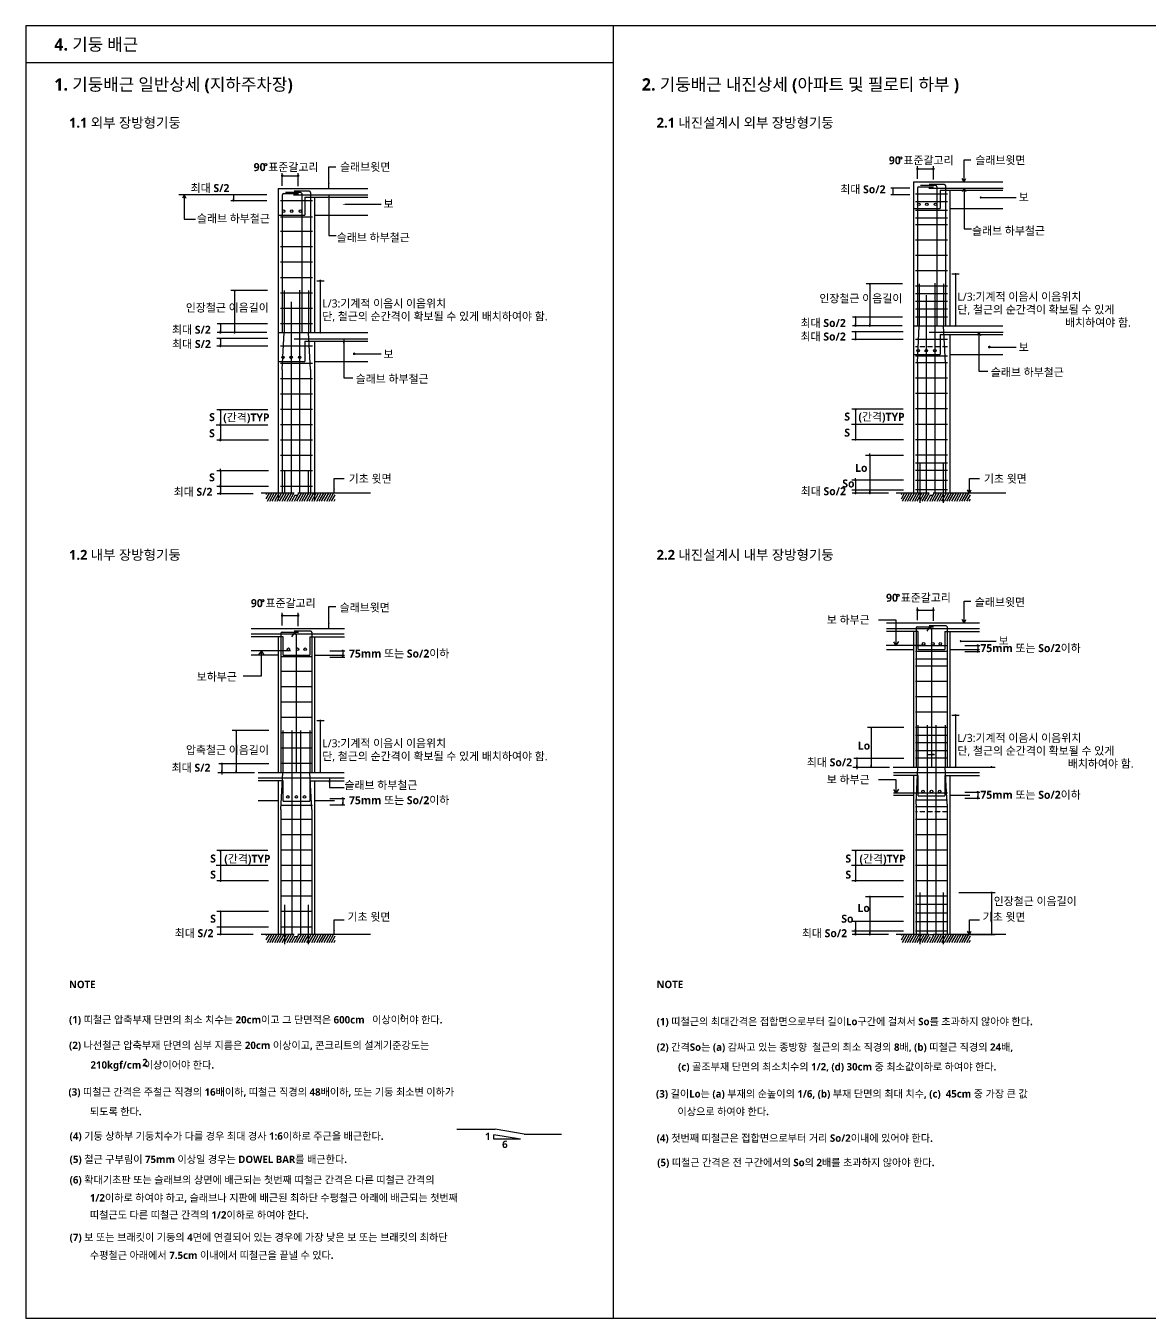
# Model space of a CAD drawing. Header units: millimetres. Extents: x 4573 to 501064, y -176100 to -4304.
# Drawn here: x 88750 to 133398, y -116700 to -65400 of the extents above; entities that cross this region are included whole.
import ezdxf
from ezdxf.enums import TextEntityAlignment as Align

# ---------------------------------------------------------------- set-up
doc = ezdxf.new("R2010")
doc.units = ezdxf.units.MM
doc.header["$LTSCALE"] = 800
doc.linetypes.add('HIDDEN', pattern=[0.375, 0.25, -0.125])
for name, color, linetype in [('BAR', 40, 'Continuous'), ('DIM', 7, 'Continuous'), ('ELE4', 4, 'Continuous'), ('GROUND', 9, 'Continuous'), ('LARGE', 2, 'Continuous'), ('MIDDLE', 6, 'Continuous'), ('RXLEADER', 7, 'Continuous'), ('SYM', 7, 'Continuous'), ('TEXT', 3, 'Continuous'), ('TEXT5', 7, 'Continuous'), ('W1', 2, 'Continuous')]:
    doc.layers.add(name, color=color, linetype=linetype)
doc.styles.add('XR-SHEET-맑은고딕', font='malgun.ttf')
doc.styles.add('맑은고딕B', font='malgunbd.ttf')

# ---------------------------------------------------------------- blocks, each defined once
blk = doc.blocks.new('_Dot')
at = {"color": 0, "linetype": 'ByBlock', "lineweight": -2}
blk.add_line((-0.5, 0), (-1, 0), dxfattribs=at)
at = {"color": 0, "linetype": 'ByBlock', "const_width": 0.5}
blk.add_lwpolyline([(-0.25, 0, 1), (0.25, 0, 1)], format="xyb", close=True, dxfattribs=at)
blk = doc.blocks.new('A$C54356CD8')
at = {"layer": 'DIM'}
for p, q in [((11551, -10118), (11843, -10118)), ((11694, -10118), (11694, -12176)), ((36775, -9849), (37066, -9849)), ((36917, -9849), (36917, -11907)), ((11551, -12176), (11843, -12176)), ((11551, -27579), (11843, -27579)), ((11694, -27579), (11694, -29637)), ((36775, -27364), (37066, -27364)), ((36917, -27364), (36917, -29422)), ((11551, -29637), (11843, -29637)), ((36775, -29422), (37066, -29422)), ((37046, -29424), (38495, -29424))]:
    blk.add_line(p, q, dxfattribs=at)
at = {"layer": 'DIM', "const_width": 40.7}
for points in [[(11694, -10097, 1), (11694, -10138, 1)], [(36917, -9829, 1), (36917, -9870, 1)], [(11694, -12156, 1), (11694, -12196, 1)], [(36917, -11887, 1), (36917, -11928, 1)], [(11694, -27558, 1), (11694, -27599, 1)], [(36917, -27344, 1), (36917, -27384, 1)], [(11694, -29616, 1), (11694, -29657, 1)], [(36917, -29402, 1), (36917, -29442, 1)], [(38346, -29403, -1), (38346, -29444, -1)]]:
    blk.add_lwpolyline(points, format="xyb", close=True, dxfattribs=at)
at = {"layer": 'TEXT5', "color": 7, "style": 'XR-SHEET-맑은고딕'}
for s, height, p in [('L/3:기계적 이음시 이음위치', 317.65, (36994, -10909)), ('L/3:기계적 이음시 이음위치', 317.65, (11771, -11178)), ('단, 철근의 순간격이 확보될 수 있게', 317.65, (36994, -11423)), ('단, 철근의 순간격이 확보될 수 있게 배치하여야 함.', 317.65, (11771, -11691)), (' 배치하여야 함.', 317.6, (41162, -11937)), ('L/3:기계적 이음시 이음위치', 317.65, (36994, -28424)), ('L/3:기계적 이음시 이음위치', 317.65, (11771, -28638)), ('단, 철근의 순간격이 확보될 수 있게', 317.65, (36994, -28938)), ('단, 철근의 순간격이 확보될 수 있게 배치하여야 함.', 317.65, (11771, -29152)), ('배치하여야 함.', 317.6, (41379, -29451))]:
    blk.add_text(s, height=height, dxfattribs=at).set_placement(p)

msp = doc.modelspace()

# ---------------------------------------------------------------- linework, layer by layer
at = {"layer": 'BAR'}
for p, q in [((124210.6, -71785.9), (124794.7, -71785.9)), ((124877.5, -71742.8), (124283.8, -71742.8)), ((125233, -71697.5), (124625.9, -71697.5)), ((124928.6, -71792.7), (124928.6, -77307.4)), ((125275.9, -71741.2), (125275.9, -77307.4)), ((98934.3, -72108.7), (98934.3, -77577.7)), ((98987.1, -72054.3), (99571.2, -72054.3)), ((99654, -72011.2), (99060.3, -72011.2)), ((99379, -72109.4), (102336.6, -72109.4)), ((100009.5, -71965.9), (99402.4, -71965.9)), ((99705.1, -72061.1), (99705.1, -77575.8)), ((100052.4, -72009.6), (100052.4, -77575.8)), ((125352.2, -72079.4), (124081.6, -72079.4)), ((124157.8, -71840.3), (124157.8, -77309.3)), ((124602.5, -71841), (127560.1, -71841)), ((100128.6, -72347.8), (98858, -72347.8)), ((125352.2, -72382), (124081.6, -72382)), ((125352.2, -72726.4), (124081.6, -72726.4)), ((100128.6, -72994.8), (98858, -72994.8)), ((125352.2, -73029.1), (124081.6, -73029.1)), ((125352.2, -73299.2), (124081.6, -73299.2)), ((100128.6, -73567.6), (98858, -73567.6)), ((100128.6, -74177.5), (98858, -74177.5)), ((125352.2, -73909.1), (124081.6, -73909.1)), ((100128.6, -74787.3), (98858, -74787.3)), ((125352.2, -74518.9), (124081.6, -74518.9)), ((100128.6, -75397.2), (98858, -75397.2)), ((125352.2, -75128.8), (124081.6, -75128.8)), ((99007.5, -75910.5), (99007.5, -77575.8)), ((99623.6, -75888.3), (99623.6, -83955.2)), ((99973.8, -75910.5), (99973.8, -77575.8)), ((125352.2, -75738.7), (124081.6, -75738.7)), ((124231, -75642.2), (124231, -77307.4)), ((124847.1, -75619.9), (124847.1, -83955.2)), ((125197.3, -75642.2), (125197.3, -77307.4)), ((100128.6, -76007.1), (98858, -76007.1)), ((99281.6, -76355.1), (99281.6, -83986.6)), ((125352.2, -76043.2), (124081.6, -76043.2)), ((125352.2, -76348.6), (124081.6, -76348.6)), ((124505.1, -76086.7), (124505.1, -83956.9)), ((100128.6, -76617), (98858, -76617)), ((125352.2, -76653), (124081.6, -76653)), ((100128.6, -77226.9), (98858, -77226.9)), ((125352.2, -76958.5), (124081.6, -76958.5)), ((124157.8, -78776.5), (124231, -77307.4)), ((125275.9, -78776.5), (125197.3, -77307.4)), ((98934.3, -79044.9), (99007.5, -77575.8)), ((99401.2, -77822.3), (102336.6, -77822.3)), ((100052.4, -79044.9), (99973.8, -77575.8)), ((125352.2, -77847.9), (124081.6, -77847.9)), ((124624.8, -77553.9), (127560.1, -77553.9)), ((100128.6, -78116.3), (98858, -78116.3)), ((100128.6, -78801), (98858, -78801)), ((125352.2, -78510.8), (124081.6, -78510.8)), ((125352.2, -78779.7), (124081.6, -78779.7)), ((124157.8, -78776.5), (124157.8, -83956.9)), ((125275.9, -78776.5), (125275.9, -83956.9)), ((100128.6, -79410.9), (98858, -79410.9)), ((98934.3, -79044.9), (98934.3, -83955.2)), ((100052.4, -79044.9), (100052.4, -84011.6)), ((125352.2, -79389.5), (124081.6, -79389.5)), ((100128.6, -80020.8), (98858, -80020.8)), ((125352.2, -79999.4), (124081.6, -79999.4)), ((100128.6, -80630.7), (98858, -80630.7)), ((125352.2, -80609.3), (124081.6, -80609.3)), ((100128.6, -81240.5), (98858, -81240.5)), ((125352.2, -81219.2), (124081.6, -81219.2)), ((100128.6, -81850.4), (98858, -81850.4)), ((125352.2, -81829.1), (124081.6, -81829.1)), ((100128.6, -82460.3), (98858, -82460.3)), ((125352.2, -82438.9), (124081.6, -82438.9)), ((100128.6, -83070.2), (98858, -83070.2)), ((99023.2, -83046.1), (99023.2, -83955.2)), ((99957.2, -83046.1), (99957.2, -84005.6)), ((125352.2, -82760.9), (124081.6, -82760.9)), ((125352.2, -83048.8), (124081.6, -83048.8)), ((124246.7, -82777.7), (124246.7, -84333.7)), ((125180.7, -82777.7), (125180.7, -84333.7)), ((125352.2, -83451.2), (124081.6, -83451.2)), ((100128.6, -83680.1), (98858, -83680.1)), ((125352.2, -83821.6), (124081.6, -83821.6)), ((124145.1, -89256.9), (124794.7, -89256.9)), ((125286.9, -89212.2), (124625.9, -89212.2)), ((125335.8, -89250.9), (125335.8, -94822.1)), ((101392.1, -89551.8), (97699.8, -89551.8)), ((98879.6, -89518.1), (98879.6, -95054.3)), ((98921.6, -89471.4), (99571.2, -89471.4)), ((99372.6, -89540.3), (99305.7, -89648.7)), ((100063.3, -89426.8), (99402.4, -89426.8)), ((99484.9, -89556.1), (99484.9, -95036.7)), ((100112.3, -89465.5), (100112.3, -95036.7)), ((126615.7, -89337.2), (122923.3, -89337.2)), ((124103.1, -89303.5), (124103.1, -94839.8)), ((124596.2, -89325.8), (124529.3, -89434.2)), ((124708.5, -89341.5), (124708.5, -94822.1)), ((99255.5, -90214), (97692.7, -90214)), ((124479, -89999.4), (122916.3, -89999.4)), ((125352.2, -90016.4), (124081.6, -90016.4)), ((125352.2, -90237.3), (124081.6, -90237.3)), ((100128.6, -90451.9), (98858, -90451.9)), ((125352.2, -90540), (124081.6, -90540)), ((100128.6, -91028.4), (98858, -91028.4)), ((125352.2, -90813.9), (124081.6, -90813.9)), ((100128.6, -91638.3), (98858, -91638.3)), ((125352.2, -91423.8), (124081.6, -91423.8)), ((100128.6, -92248.2), (98858, -92248.2)), ((125352.2, -92033.6), (124081.6, -92033.6)), ((125352.2, -92643.5), (124081.6, -92643.5)), ((100128.6, -92858.1), (98858, -92858.1)), ((125352.2, -93253.4), (124081.6, -93253.4)), ((124176, -93156.8), (124176, -94822.1)), ((124541.4, -93156.8), (124541.4, -101471.5)), ((124883.5, -93156.8), (124883.5, -101469.9)), ((125252.4, -93156.8), (125252.4, -94822.1)), ((100128.6, -93468), (98858, -93468)), ((98952.4, -93371.4), (98952.4, -95036.7)), ((99317.9, -93373.1), (99317.9, -101471.5)), ((99660, -93373.1), (99660, -101469.9)), ((100028.8, -93371.4), (100028.8, -95036.7)), ((125352.2, -93573.8), (124081.6, -93573.8)), ((125352.2, -93863.3), (124081.6, -93863.3)), ((100128.6, -94077.8), (98858, -94077.8)), ((125352.2, -94183.7), (124081.6, -94183.7)), ((100128.6, -94687.7), (98858, -94687.7)), ((125352.2, -94473.2), (124081.6, -94473.2)), ((124102.7, -96291.1), (124176, -94822.1)), ((125331, -96291.1), (125252.4, -94822.1)), ((101392.1, -95269.4), (97977.7, -95269.4)), ((98879.2, -96505.7), (98952.4, -95036.7)), ((100107.5, -96505.7), (100028.8, -95036.7)), ((126615.7, -95054.8), (123201.3, -95054.8)), ((125352.2, -95862.4), (123201.3, -95862.4)), ((100128.6, -96345.9), (98858, -96345.9)), ((125352.2, -96131.3), (124081.6, -96131.3)), ((125352.2, -96400.2), (124081.6, -96400.2)), ((124102.7, -96291.1), (124102.7, -101471.5)), ((125331, -96291.1), (125331, -101471.5)), ((100128.6, -96904.2), (98858, -96904.2)), ((98879.2, -96505.7), (98879.2, -101471.5)), ((100107.5, -96505.7), (100107.5, -101471.5)), ((125352.2, -96904.2), (124081.6, -96904.2)), ((100128.6, -97514.1), (98858, -97514.1)), ((125352.2, -97514.1), (124081.6, -97514.1)), ((100128.6, -98124), (98858, -98124)), ((125352.2, -98124), (124081.6, -98124)), ((100128.6, -98733.9), (98858, -98733.9)), ((125352.2, -98733.9), (124081.6, -98733.9)), ((100128.6, -99343.8), (98858, -99343.8)), ((125352.2, -99343.8), (124081.6, -99343.8)), ((100128.6, -99953.6), (98858, -99953.6)), ((125352.2, -99953.6), (124081.6, -99953.6)), ((124246.7, -99804.9), (124246.7, -101848.4)), ((125180.7, -99804.9), (125180.7, -101848.4)), ((99023.2, -100292.4), (99023.2, -101848.4)), ((99957.2, -100292.4), (99957.2, -101848.4)), ((125352.2, -100275.6), (124081.6, -100275.6)), ((100128.6, -100563.5), (98858, -100563.5)), ((125352.2, -100625.3), (124081.6, -100625.3)), ((125352.2, -100965.9), (124081.6, -100965.9)), ((100128.6, -101173.4), (98858, -101173.4)), ((125352.2, -101336.3), (124081.6, -101336.3))]:
    msp.add_line(p, q, dxfattribs=at)
at = {"layer": 'BAR', "linetype": 'HIDDEN'}
for p, q in [((125352.2, -78144.4), (124081.6, -78144.4)), ((125352.2, -96599.3), (124081.6, -96599.3))]:
    msp.add_line(p, q, dxfattribs=at)
at = {"layer": 'BAR'}
for centre in [(98987.1, -72755), (99308.2, -72755), (99651.1, -72755), (124210.6, -72486.6), (124531.7, -72486.6), (124874.6, -72486.6), (124185.1, -78293.7), (124506.2, -78293.7), (124849.1, -78293.7), (98961.6, -78562.1), (99282.7, -78562.1), (99625.6, -78562.1), (99177.6, -90147.4), (99542.5, -90147.4), (99841.6, -90147.4), (124401.1, -89932.8), (124766, -89932.8), (125065.1, -89932.8), (124375.6, -95794.6), (124717.2, -95794.6), (125039.6, -95794.6), (99152.1, -96009.2), (99493.6, -96009.2), (99816.1, -96009.2)]:
    msp.add_circle(centre, 50.8, dxfattribs=at)
for centre, radius, start, end in [((124210.6, -71840.3), 50.8, 90, 180), ((124877.5, -71792.7), 50.8, 0, 90), ((125225.7, -71748.5), 50.8, 0, 90), ((98987.1, -72108.7), 50.8, 90, 180), ((99654, -72061.1), 50.8, 0, 90), ((100002.1, -72016.9), 50.8, 0, 90), ((124154.8, -89308.7), 50.8, 90, 180), ((125286, -89262.9), 50.8, 0, 90), ((98931.3, -89523.3), 50.8, 90, 180), ((99427, -89561.4), 58.3, 350.51374, 158.83907), ((100062.4, -89477.4), 50.8, 0, 90), ((124650.5, -89346.8), 58.3, 350.51374, 158.83907)]:
    msp.add_arc(centre, radius, start, end, dxfattribs=at)
at = {"layer": 'DIM'}
for p, q in [((98933.6, -71747.8), (98933.6, -71243.5)), ((99564.4, -71768.9), (99564.4, -71243.5)), ((124157.2, -71479.5), (124157.2, -70975.1)), ((124157.2, -71080.1), (124787.9, -71080.1)), ((124208, -71080.1), (124258.8, -71080.1)), ((124787.9, -71500.5), (124787.9, -70975.1)), ((98933.6, -71348.5), (99564.4, -71348.5)), ((98319.8, -72106.6), (94830, -72106.6)), ((97000.5, -72106.6), (97000.5, -72344.5)), ((97000.5, -72308.9), (97000.5, -72273.3)), ((123852.9, -72103.8), (123095.4, -72103.8)), ((123852.9, -71839.1), (123100.2, -71839.1)), ((123179.7, -71839.1), (123179.7, -72103.8)), ((98319.8, -72344.5), (96896, -72344.5)), ((98341.4, -75912.3), (96892.1, -75912.3)), ((97041.4, -75912.3), (97041.4, -77577.2)), ((123564.9, -75643.9), (122115.7, -75643.9)), ((122265, -75643.9), (122265, -77308.8)), ((98341.4, -77231.3), (96351.4, -77231.3)), ((96473.8, -77231.3), (96473.8, -77577.2)), ((123564.9, -76962.9), (121574.9, -76962.9)), ((123543.3, -77308.8), (121574.9, -77308.8)), ((121697.3, -76962.9), (121697.3, -77308.8)), ((121697.3, -77268.2), (121697.3, -77227.5)), ((122265, -77268.2), (122265, -77227.5)), ((98363.1, -77815.1), (96329.7, -77815.1)), ((98319.8, -77577.2), (96351.4, -77577.2)), ((96473.8, -77536.6), (96473.8, -77495.9)), ((96473.8, -77815.1), (96473.8, -78117.8)), ((123586.6, -77546.7), (121553.3, -77546.7)), ((123586.6, -77849.4), (121553.3, -77849.4)), ((121697.3, -77546.7), (121697.3, -77849.4)), ((98363.1, -78117.8), (96329.7, -78117.8)), ((96473.8, -78077.1), (96473.8, -78036.5)), ((98363.1, -80640.8), (96329.7, -80640.8)), ((96473.8, -80640.8), (96473.8, -81851.7)), ((123586.6, -80617.1), (121553.3, -80617.1)), ((121697.3, -80617.1), (121697.3, -81828)), ((98363.1, -81246.3), (96308.1, -81246.3)), ((96473.8, -81205.6), (96473.8, -81164.9)), ((123586.6, -81222.6), (121531.6, -81222.6)), ((98384.7, -81851.7), (96329.7, -81851.7)), ((96473.8, -81811), (96473.8, -81770.4)), ((123608.2, -81828), (121553.3, -81828)), ((123608.2, -82457.5), (122094, -82457.5)), ((122265, -82416.8), (122265, -82376.2)), ((122265, -82457.5), (122265, -83955.2)), ((98384.7, -83062.6), (96329.7, -83062.6)), ((96473.8, -83021.9), (96473.8, -82981.3)), ((96473.8, -83062.6), (96473.8, -83978.9)), ((96473.8, -83649), (96473.8, -83608.3)), ((123608.2, -83441.3), (121553.3, -83441.3)), ((121697.3, -83400.6), (121697.3, -83360)), ((121697.3, -83441.3), (121697.3, -83955.2)), ((98384.7, -83689.6), (96329.7, -83689.6)), ((97777.9, -83978.9), (96346.5, -83978.9)), ((96473.8, -83938.2), (96473.8, -83897.6)), ((123608.2, -83828.8), (121553.3, -83828.8)), ((123001.4, -83955.2), (121570, -83955.2)), ((122265, -83914.5), (122265, -83873.9)), ((98933.6, -89208.7), (98933.6, -88704.3)), ((99564.4, -89229.7), (99564.4, -88704.3)), ((124157.2, -88994.1), (124157.2, -88489.7)), ((124157.2, -88594.8), (124787.9, -88594.8)), ((124208, -88594.8), (124258.8, -88594.8)), ((124787.9, -89015.2), (124787.9, -88489.7)), ((98933.6, -88809.4), (99564.4, -88809.4)), ((100825.2, -90206.6), (101420.6, -90206.6)), ((126043.9, -89992.1), (126639.3, -89992.1)), ((126043.9, -90240.7), (126639.3, -90240.7)), ((126551.1, -90080.3), (126551.1, -90240.7)), ((100825.2, -90455.3), (101420.6, -90455.3)), ((101332.4, -90294.9), (101332.4, -90455.3)), ((123621.2, -93255.1), (122171.9, -93255.1)), ((122321.2, -93255.1), (122321.2, -94823.5)), ((98397.6, -93373.1), (96948.3, -93373.1)), ((97097.6, -93373.1), (97097.6, -95038.1)), ((124566.5, -94331), (124592, -94331)), ((124592, -94331), (124838.2, -94331)), ((124822, -94331), (124709.7, -94331)), ((124733.2, -94331), (124758.6, -94331)), ((98397.6, -94692.1), (96407.6, -94692.1)), ((96530, -94692.1), (96530, -95038.1)), ((121593.7, -94822.1), (123049.4, -94822.1)), ((123621.2, -94477.6), (121631.1, -94477.6)), ((121753.5, -94477.6), (121753.5, -94823.5)), ((121753.5, -94782.9), (121753.5, -94742.2)), ((121753.5, -94861.4), (121753.5, -94902.1)), ((122321.2, -94782.9), (122321.2, -94742.2)), ((125795.8, -94823.5), (127245.1, -94823.5)), ((96370.1, -95036.7), (97825.9, -95036.7)), ((96530, -94997.4), (96530, -94956.8)), ((96530, -95076), (96530, -95116.6)), ((97097.6, -94997.4), (97097.6, -94956.8)), ((126043.9, -95814.8), (126639.3, -95814.8)), ((126551.1, -95903.1), (126551.1, -96063.5)), ((100825.2, -96067.8), (101420.6, -96067.8)), ((100825.2, -96316.5), (101420.6, -96316.5)), ((101332.4, -96156.1), (101332.4, -96316.5)), ((126043.9, -96063.5), (126639.3, -96063.5)), ((98363.1, -98131.8), (96329.7, -98131.8)), ((96473.8, -98131.8), (96473.8, -99342.7)), ((123586.6, -98131.8), (121553.3, -98131.8)), ((121697.3, -98131.8), (121697.3, -99342.7)), ((98363.1, -98737.3), (96308.1, -98737.3)), ((123586.6, -98737.3), (121531.6, -98737.3)), ((98384.7, -99342.7), (96329.7, -99342.7)), ((123608.2, -99342.7), (121553.3, -99342.7)), ((123608.2, -99972.2), (122094, -99972.2)), ((122265, -99972.2), (122265, -101469.9)), ((125795.8, -99804.9), (127245.1, -99804.9)), ((127095.8, -99804.9), (127095.8, -101469.9)), ((98384.7, -100553.6), (96329.7, -100553.6)), ((96473.8, -100553.6), (96473.8, -101469.9)), ((123608.2, -100956), (121553.3, -100956)), ((121697.3, -100956), (121697.3, -101469.9)), ((98384.7, -101180.6), (96329.7, -101180.6)), ((97777.9, -101469.9), (96346.5, -101469.9)), ((123608.2, -101343.5), (121553.3, -101343.5)), ((123001.4, -101469.9), (121570, -101469.9)), ((121697.3, -101302.9), (121697.3, -101262.2)), ((121697.3, -101429.2), (121697.3, -101388.5)), ((122265, -101429.2), (122265, -101388.5)), ((125795.8, -101469.9), (127245.1, -101469.9))]:
    msp.add_line(p, q, dxfattribs=at)
for points, const_width in [([(98959.1, -71348.5, 1), (98908.2, -71348.5, 1)], 50.8), ([(99589.8, -71348.5, 1), (99539, -71348.5, 1)], 50.8), ([(124182.6, -71080.1, 1), (124131.8, -71080.1, 1)], 50.8), ([(124813.3, -71080.1, 1), (124762.5, -71080.1, 1)], 50.8), ([(123179.7, -71826.3, 1), (123179.7, -71851.7, 1)], 25.4), ([(97000.5, -72088.9, 1), (97000.5, -72124.4, 1)], 35.6), ([(97000.5, -72326.7, 1), (97000.5, -72362.3, 1)], 35.6), ([(123179.7, -72090.2, 1), (123179.7, -72115.6, 1)], 25.4), ([(97041.4, -75891.9, 1), (97041.4, -75932.6, 1)], 40.7), ([(122265, -75623.5, 1), (122265, -75664.2, 1)], 40.7), ([(121697.3, -76942.5, 1), (121697.3, -76983.2, 1)], 40.7), ([(96473.8, -77210.9, 1), (96473.8, -77251.6, 1)], 40.7), ([(121697.3, -77288.5, 1), (121697.3, -77329.2, 1)], 40.7), ([(122265, -77288.5, 1), (122265, -77329.2, 1)], 40.7), ([(96473.8, -77556.9, 1), (96473.8, -77597.6, 1)], 40.7), ([(96473.8, -77794.7, 1), (96473.8, -77835.4, 1)], 40.7), ([(97041.4, -77556.9, 1), (97041.4, -77597.6, 1)], 40.7), ([(121697.3, -77526.4, 1), (121697.3, -77567, 1)], 40.7), ([(121697.3, -77829.1, 1), (121697.3, -77869.7, 1)], 40.7), ([(96473.8, -78097.5, 1), (96473.8, -78138.1, 1)], 40.7), ([(96476.6, -80635.4, 1), (96476.6, -80676.1, 1)], 40.7), ([(121700.1, -80611.7, 1), (121700.1, -80652.4, 1)], 40.7), ([(96473.8, -81225.9, 1), (96473.8, -81266.6, 1)], 40.7), ([(96473.8, -81831.4, 1), (96473.8, -81872, 1)], 40.7), ([(121697.3, -81807.7, 1), (121697.3, -81848.3, 1)], 40.7), ([(122265, -82437.2, 1), (122265, -82477.8, 1)], 40.7), ([(96473.8, -83042.3, 1), (96473.8, -83082.9, 1)], 40.7), ([(121697.3, -83421, 1), (121697.3, -83461.6, 1)], 40.7), ([(96473.8, -83669.3, 1), (96473.8, -83710, 1)], 40.7), ([(96473.8, -83958.5, 1), (96473.8, -83999.2, 1)], 40.7), ([(121697.3, -83934.8, 1), (121697.3, -83975.5, 1)], 40.7), ([(122265, -83934.8, 1), (122265, -83975.5, 1)], 40.7), ([(124182.6, -88594.8, 1), (124131.8, -88594.8, 1)], 50.8), ([(124813.3, -88594.8, 1), (124762.5, -88594.8, 1)], 50.8), ([(98959.1, -88809.4, 1), (98908.2, -88809.4, 1)], 50.8), ([(99589.8, -88809.4, 1), (99539, -88809.4, 1)], 50.8), ([(97097.6, -93352.8, 1), (97097.6, -93393.5, 1)], 40.7), ([(122321.2, -93234.8, 1), (122321.2, -93275.4, 1)], 40.7), ([(124553.8, -94331, 1), (124528.4, -94331, 1)], 25.4), ([(124720.5, -94331, 1), (124695.1, -94331, 1)], 25.4), ([(124897.2, -94331, 1), (124871.8, -94331, 1)], 25.4), ([(96530, -94671.8, 1), (96530, -94712.5, 1)], 40.7), ([(121753.5, -94457.2, 1), (121753.5, -94497.9, 1)], 40.7), ([(121753.5, -94841.1, -1), (121753.5, -94800.4, -1)], 40.7), ([(121753.5, -94803.2, 1), (121753.5, -94843.9, 1)], 40.7), ([(122321.2, -94803.2, 1), (122321.2, -94843.9, 1)], 40.7), ([(96530, -95055.6, -1), (96530, -95015, -1)], 40.7), ([(96530, -95017.8, 1), (96530, -95058.4, 1)], 40.7), ([(97097.6, -95017.8, 1), (97097.6, -95058.4, 1)], 40.7), ([(96476.6, -98126.4, 1), (96476.6, -98167.1, 1)], 40.7), ([(121700.1, -98126.4, 1), (121700.1, -98167.1, 1)], 40.7), ([(96473.8, -99322.4, 1), (96473.8, -99363, 1)], 40.7), ([(121697.3, -99322.4, 1), (121697.3, -99363, 1)], 40.7), ([(122265, -99951.8, 1), (122265, -99992.5, 1)], 40.7), ([(127095.8, -99784.6, -1), (127095.8, -99825.2, -1)], 40.7), ([(96473.8, -100533.2, 1), (96473.8, -100573.9, 1)], 40.7), ([(121697.3, -100935.6, 1), (121697.3, -100976.3, 1)], 40.7), ([(96473.8, -101449.5, 1), (96473.8, -101490.2, 1)], 40.7), ([(121697.3, -101323.2, 1), (121697.3, -101363.8, 1)], 40.7), ([(121697.3, -101449.5, 1), (121697.3, -101490.2, 1)], 40.7), ([(122265, -101449.5, 1), (122265, -101490.2, 1)], 40.7), ([(127095.8, -101449.5, -1), (127095.8, -101490.2, -1)], 40.7)]:
    msp.add_lwpolyline(points, format="xyb", close=True, dxfattribs=dict(at, const_width=const_width))
at = {"layer": 'ELE4', "color": 2}
for p, q in [((112083.3, -116700), (112083.3, -65400)), ((112083.3, -66870.6), (88750, -66870.6))]:
    msp.add_line(p, q, dxfattribs=at)
at = {"layer": 'ELE4'}
msp.add_lwpolyline([(88750, -116700), (157450, -116700), (157450, -65400), (88750, -65400)], close=True, dxfattribs=at)
at = {"layer": 'GROUND', "linetype": 'Continuous'}
for p, q in [((98299.8, -84171.3), (98422.3, -83955.2)), ((98299.8, -83999.5), (98324.9, -83955.2)), ((98341.5, -84268.8), (98518.6, -83956.2)), ((98438.8, -84268.8), (98616.6, -83955.2)), ((98536.2, -84268.8), (98714, -83955.2)), ((98633.6, -84268.8), (98811.3, -83955.2)), ((98730.9, -84268.8), (98908.7, -83955.2)), ((98828.3, -84268.8), (99006.1, -83955.2)), ((98926.9, -84268.8), (99104.7, -83955.2)), ((99024.3, -84268.8), (99202, -83955.2)), ((99121.6, -84268.8), (99299.4, -83955.2)), ((99219, -84268.8), (99396.8, -83955.2)), ((99316.4, -84268.8), (99448.6, -84035.5)), ((99418.5, -84268.8), (99596.3, -83955.2)), ((99515.9, -84268.8), (99693.7, -83955.2)), ((99613.3, -84268.8), (99791, -83955.2)), ((99710.6, -84268.8), (99888.4, -83955.2)), ((99808, -84268.8), (99985.8, -83955.2)), ((99906.6, -84268.8), (100084.4, -83955.2)), ((100004, -84268.8), (100181.7, -83955.2)), ((100101.3, -84268.8), (100279.1, -83955.2)), ((100198.7, -84268.8), (100376.5, -83955.2)), ((100302.8, -84268.8), (100480.6, -83955.2)), ((100400.2, -84268.8), (100577.9, -83955.2)), ((100497.5, -84268.8), (100675.3, -83955.2)), ((100599.7, -84268.8), (100777.5, -83955.2)), ((100697.1, -84268.8), (100874.8, -83955.2)), ((100794.4, -84268.8), (100972.2, -83955.2)), ((100891.8, -84268.8), (101035.6, -84015)), ((123523.3, -84171.3), (123645.8, -83955.2)), ((123523.3, -83999.5), (123548.4, -83955.2)), ((123565, -84268.8), (123742.2, -83956.2)), ((123662.4, -84268.8), (123840.1, -83955.2)), ((123759.7, -84268.8), (123937.5, -83955.2)), ((123857.1, -84268.8), (124034.9, -83955.2)), ((123954.5, -84268.8), (124132.2, -83955.2)), ((124051.8, -84268.8), (124229.6, -83955.2)), ((124150.4, -84268.8), (124328.2, -83955.2)), ((124247.8, -84268.8), (124425.6, -83955.2)), ((124345.2, -84268.8), (124522.9, -83955.2)), ((124442.5, -84268.8), (124620.3, -83955.2)), ((124539.9, -84268.8), (124672.1, -84035.5)), ((124642.1, -84268.8), (124819.8, -83955.2)), ((124739.4, -84268.8), (124917.2, -83955.2)), ((124836.8, -84268.8), (125014.6, -83955.2)), ((124934.2, -84268.8), (125111.9, -83955.2)), ((125031.5, -84268.8), (125209.3, -83955.2)), ((125130.1, -84268.8), (125307.9, -83955.2)), ((125227.5, -84268.8), (125405.3, -83955.2)), ((125324.9, -84268.8), (125502.6, -83955.2)), ((125422.2, -84268.8), (125600, -83955.2)), ((125526.3, -84268.8), (125704.1, -83955.2)), ((125623.7, -84268.8), (125801.5, -83955.2)), ((125721.1, -84268.8), (125898.8, -83955.2)), ((125823.2, -84268.8), (126001, -83955.2)), ((125920.6, -84268.8), (126098.4, -83955.2)), ((126018, -84268.8), (126195.7, -83955.2)), ((126115.3, -84268.8), (126259.2, -84015)), ((100989.2, -84268.8), (101035.6, -84186.8)), ((126212.7, -84268.8), (126259.2, -84186.8)), ((98299.8, -101514.2), (98324.9, -101469.9)), ((98299.8, -101686), (98422.3, -101469.9)), ((98341.5, -101783.5), (98518.6, -101470.9)), ((98438.8, -101783.5), (98616.6, -101469.9)), ((98536.2, -101783.5), (98714, -101469.9)), ((98633.6, -101783.5), (98811.3, -101469.9)), ((98730.9, -101783.5), (98908.7, -101469.9)), ((98828.3, -101783.5), (99006.1, -101469.9)), ((98926.9, -101783.5), (99104.7, -101469.9)), ((99024.3, -101783.5), (99202, -101469.9)), ((99121.6, -101783.5), (99299.4, -101469.9)), ((99219, -101783.5), (99396.8, -101469.9)), ((99316.4, -101783.5), (99448.6, -101550.2)), ((99418.5, -101783.5), (99596.3, -101469.9)), ((99515.9, -101783.5), (99693.7, -101469.9)), ((99613.3, -101783.5), (99791, -101469.9)), ((99710.6, -101783.5), (99888.4, -101469.9)), ((99808, -101783.5), (99985.8, -101469.9)), ((99906.6, -101783.5), (100084.4, -101469.9)), ((100004, -101783.5), (100181.7, -101469.9)), ((100101.3, -101783.5), (100279.1, -101469.9)), ((100198.7, -101783.5), (100376.5, -101469.9)), ((100302.8, -101783.5), (100480.6, -101469.9)), ((100400.2, -101783.5), (100577.9, -101469.9)), ((100497.5, -101783.5), (100675.3, -101469.9)), ((100599.7, -101783.5), (100777.5, -101469.9)), ((100697.1, -101783.5), (100874.8, -101469.9)), ((100794.4, -101783.5), (100972.2, -101469.9)), ((100891.8, -101783.5), (101035.6, -101529.7)), ((123523.3, -101686), (123645.8, -101469.9)), ((123523.3, -101514.2), (123548.4, -101469.9)), ((123565, -101783.5), (123742.2, -101470.9)), ((123662.4, -101783.5), (123840.1, -101469.9)), ((123759.7, -101783.5), (123937.5, -101469.9)), ((123857.1, -101783.5), (124034.9, -101469.9)), ((123954.5, -101783.5), (124132.2, -101469.9)), ((124051.8, -101783.5), (124229.6, -101469.9)), ((124150.4, -101783.5), (124328.2, -101469.9)), ((124247.8, -101783.5), (124425.6, -101469.9)), ((124345.2, -101783.5), (124522.9, -101469.9)), ((124442.5, -101783.5), (124620.3, -101469.9)), ((124539.9, -101783.5), (124672.1, -101550.2)), ((124642.1, -101783.5), (124819.8, -101469.9)), ((124739.4, -101783.5), (124917.2, -101469.9)), ((124836.8, -101783.5), (125014.6, -101469.9)), ((124934.2, -101783.5), (125111.9, -101469.9)), ((125031.5, -101783.5), (125209.3, -101469.9)), ((125130.1, -101783.5), (125307.9, -101469.9)), ((125227.5, -101783.5), (125405.3, -101469.9)), ((125324.9, -101783.5), (125502.6, -101469.9)), ((125422.2, -101783.5), (125600, -101469.9)), ((125526.3, -101783.5), (125704.1, -101469.9)), ((125623.7, -101783.5), (125801.5, -101469.9)), ((125721.1, -101783.5), (125898.8, -101469.9)), ((125823.2, -101783.5), (126001, -101469.9)), ((125920.6, -101783.5), (126098.4, -101469.9)), ((126018, -101783.5), (126195.7, -101469.9)), ((126115.3, -101783.5), (126259.2, -101529.7)), ((100989.2, -101783.5), (101035.6, -101701.5)), ((126212.7, -101783.5), (126259.2, -101701.5))]:
    msp.add_line(p, q, dxfattribs=at)
at = {"layer": 'GROUND'}
for p, q in [((105866.5, -109201.4), (107388.2, -109201.4)), ((108543.2, -109393.9), (107388.2, -109201.4)), ((108543.2, -109393.9), (110025.9, -109393.9))]:
    msp.add_line(p, q, dxfattribs=at)
at = {"layer": 'RXLEADER'}
for p, q in [((126007.3, -70724.5), (126280.7, -70724.5)), ((126007.3, -71563.5), (126007.3, -70724.5)), ((100783.8, -70992.9), (101057.1, -70992.9)), ((100783.8, -71831.9), (100783.8, -70992.9)), ((126008, -71591.8), (125937.8, -71455.7)), ((126008, -71591.8), (126078.2, -71455.7)), ((95037.9, -72105.7), (94967.7, -72241.8)), ((95037.9, -72105.7), (95108.1, -72241.8)), ((95039.3, -72105.8), (95039.3, -73080.6)), ((100783.8, -72105.1), (100783.8, -73723.4)), ((126007.4, -71840.6), (125937.2, -71976.7)), ((126007.3, -71836.7), (126007.3, -73455)), ((126007.4, -71840.6), (126077.6, -71976.7)), ((126709.2, -72214.9), (128083, -72214.9)), ((101485.7, -72483.3), (102859.5, -72483.3)), ((95039.3, -73080.6), (95484.5, -73080.6)), ((100783.8, -73723.4), (101078.1, -73723.4)), ((126007.3, -73455), (126301.7, -73455)), ((101372.5, -77821.6), (101372.5, -79376.9)), ((126596, -77553.3), (126525.8, -77689.3)), ((126596, -77553.3), (126666.2, -77689.3)), ((126596, -77553.3), (126596, -79108.5)), ((101823.8, -78420.1), (102859.5, -78420.1)), ((127047.4, -78151.7), (128083, -78151.7)), ((101372.5, -79376.9), (101729.9, -79376.9)), ((126596, -79108.5), (126953.4, -79108.5)), ((100994, -83955.2), (100994, -83374.8)), ((100994, -83374.8), (101393.5, -83374.8)), ((126217.6, -83374.8), (126617, -83374.8)), ((126217.6, -83955.2), (126217.6, -83374.8)), ((126217.8, -83956), (126147.6, -83820)), ((126217.8, -83956), (126288, -83820)), ((100783.8, -89292.8), (100783.8, -88453.7)), ((100783.8, -88453.7), (101057.1, -88453.7)), ((126007.3, -88239.2), (126280.7, -88239.2)), ((126007.3, -89078.2), (126007.3, -88239.2)), ((123316, -88991.8), (122605.3, -88991.8)), ((123316, -89968.7), (123316, -88991.8)), ((126008, -89106.5), (125937.8, -88970.4)), ((126008, -89106.5), (126078.2, -88970.4)), ((98091.9, -90217.1), (97994.2, -90365.7)), ((98091.9, -90212.8), (98198.2, -90370)), ((98092.5, -90244.6), (98092.5, -91221.6)), ((123315.5, -89996.3), (123217.7, -89847.6)), ((123315.5, -90000.5), (123421.7, -89843.4)), ((125911.5, -89824.9), (127285.3, -89824.9)), ((98092.5, -91221.6), (97381.7, -91221.6)), ((100803, -95269.4), (100803, -95629.9)), ((123316, -95331.6), (122605.3, -95331.6)), ((123316, -95862.4), (123316, -95331.6)), ((100803, -95629.9), (101397.1, -95629.9)), ((123315.5, -95858.2), (123217.7, -95709.5)), ((123315.5, -95862.4), (123421.7, -95705.3)), ((100994, -101469.9), (100994, -100889.5)), ((100994, -100889.5), (101393.5, -100889.5)), ((126217.6, -100889.5), (126617, -100889.5)), ((126217.6, -101469.9), (126217.6, -100889.5)), ((126217.8, -101470.7), (126147.6, -101334.6)), ((126217.8, -101470.7), (126288, -101334.6))]:
    msp.add_line(p, q, dxfattribs=at)
at = {"layer": 'RXLEADER', "const_width": 52.9}
for points in [[(101761.9, -78419.8, 1), (101814.9, -78419.8, 1)], [(126985.5, -78151.4, 1), (127038.4, -78151.4, 1)]]:
    msp.add_lwpolyline(points, format="xyb", close=True, dxfattribs=at)
at = {"layer": 'RXLEADER'}
for centre, start, end in [((126669.2, -72213.6), 0, 180), ((126669.2, -72213.6), 180, 0), ((125871.6, -89823.6), 0, 180), ((125871.6, -89823.6), 180, 0)]:
    msp.add_arc(centre, 16.7, start, end, dxfattribs=at)
for points in [[(100813.2, -71655.4), (100754.4, -71655.4), (100783.8, -71831.9)], [(100754.4, -72281.6), (100813.2, -72281.6), (100783.8, -72105.1)], [(101485.7, -72512.7), (101485.7, -72453.9), (101309.2, -72483.3)], [(101343.1, -77998.1), (101401.9, -77998.1), (101372.5, -77821.6)], [(101023.5, -83778.7), (100964.6, -83778.7), (100994, -83955.2)], [(100813.2, -89116.3), (100754.4, -89116.3), (100783.8, -89292.8)], [(100832.4, -95445.9), (100773.6, -95445.9), (100803, -95269.4)], [(101023.5, -101293.4), (100964.6, -101293.4), (100994, -101469.9)]]:
    msp.add_solid(points, dxfattribs=at)
at = {"layer": 'SYM'}
for p, q in [((108388.8, -109600), (107330, -109423.5)), ((107330, -109600), (107330, -109423.5)), ((108388.8, -109600), (107330, -109600))]:
    msp.add_line(p, q, dxfattribs=at)
at = {"layer": 'TEXT5', "color": 7}
for centre in [(123494.5, -70643), (98271, -70911.4), (98161.3, -88220.6), (123384.8, -88006)]:
    msp.add_circle(centre, 45.6, dxfattribs=at)
at = {"layer": 'W1'}
for p, q in [((123996.9, -71589.8), (123996.9, -83956.9)), ((123996.9, -71589.8), (127550.7, -71589.8)), ((98773.3, -71858.2), (98773.3, -84225.2)), ((98773.3, -71858.2), (102327.2, -71858.2)), ((99832.2, -72197), (99832.2, -72917)), ((99832.2, -72197), (102327.2, -72197)), ((100213.3, -72197), (100213.3, -77575.8)), ((125055.7, -71928.6), (127550.7, -71928.6)), ((125055.7, -71928.6), (125055.7, -72648.6)), ((125436.9, -71928.6), (125436.9, -77307.4)), ((123996.9, -72648.6), (125055.7, -72648.6)), ((125436.9, -72648.6), (127550.7, -72648.6)), ((98773.3, -72917), (99832.2, -72917)), ((100213.3, -72917), (102327.2, -72917)), ((123996.9, -77307.4), (127550.7, -77307.4)), ((98773.3, -77575.8), (102327.2, -77575.8)), ((99832.2, -77914.7), (99832.2, -78719.4)), ((99832.2, -77914.7), (102327.2, -77914.7)), ((100213.3, -77914.7), (100213.3, -84225.2)), ((125055.7, -77646.3), (127550.7, -77646.3)), ((125055.7, -77646.3), (125055.7, -78451)), ((125436.9, -77646.3), (125436.9, -83956.9)), ((123996.9, -78451), (125055.7, -78451)), ((125436.9, -78451), (127550.7, -78451)), ((98773.3, -78719.4), (99832.2, -78719.4)), ((100213.3, -78719.4), (102327.2, -78719.4)), ((99404.4, -83955.2), (98089.2, -83955.2)), ((99421.8, -84035.5), (99554.1, -84035.5)), ((102436.3, -83955.2), (99554.1, -83955.2)), ((124627.9, -83955.2), (123312.8, -83955.2)), ((124645.4, -84035.5), (124777.7, -84035.5)), ((127659.8, -83955.2), (124777.7, -83955.2)), ((122923.3, -89104.5), (126623.4, -89104.5)), ((97699.8, -89319), (101399.9, -89319)), ((98963.9, -89658.6), (97699.8, -89658.6)), ((98773.3, -89658.6), (98773.3, -95036.7)), ((98963.9, -90377.9), (98963.9, -89658.6)), ((100022.7, -89657.9), (101399.9, -89657.9)), ((100022.7, -89657.9), (100022.7, -90377.9)), ((100213.3, -89657.9), (100213.3, -95036.7)), ((124187.4, -89444), (122923.3, -89444)), ((123996.9, -89444), (123996.9, -94822.1)), ((124187.4, -90163.3), (124187.4, -89444)), ((125246.2, -89443.3), (125246.2, -90163.3)), ((125246.2, -89443.3), (126623.4, -89443.3)), ((125436.9, -89443.3), (125436.9, -94822.1)), ((123996.9, -90167.9), (122923.3, -90167.9)), ((124187.4, -90163.3), (125246.2, -90163.3)), ((125436.9, -90163.3), (126623.4, -90163.3)), ((98773.3, -90382.5), (97699.8, -90382.5)), ((98963.9, -90377.9), (100022.7, -90377.9)), ((100213.3, -90377.9), (101399.9, -90377.9)), ((123197.2, -94822.1), (126615.7, -94822.1)), ((97973.7, -95036.7), (101392.1, -95036.7)), ((98963.9, -95375.3), (97977.7, -95375.3)), ((98773.3, -95375.3), (98773.3, -101471.5)), ((98963.9, -96180.2), (98963.9, -95375.3)), ((100022.7, -95375.5), (101392.1, -95375.5)), ((100022.7, -95375.5), (100022.7, -96180.2)), ((100213.3, -95375.5), (100213.3, -101471.5)), ((124187.4, -95160.7), (123201.3, -95160.7)), ((123996.9, -95160.7), (123996.9, -101471.5)), ((124187.4, -95965.7), (124187.4, -95160.7)), ((125246.2, -95161), (125246.2, -95965.7)), ((125246.2, -95161), (126615.7, -95161)), ((125436.9, -95161), (125436.9, -101471.5)), ((98773.3, -96168.9), (97977.7, -96168.9)), ((98963.9, -96180.2), (100022.7, -96180.2)), ((101008.9, -96168.9), (100213.3, -96168.9)), ((123996.9, -95954.4), (123201.3, -95954.4)), ((124187.4, -95965.7), (125246.2, -95965.7)), ((126232.5, -95954.4), (125436.9, -95954.4)), ((99404.4, -101469.9), (98089.2, -101469.9)), ((99421.8, -101550.2), (99554.1, -101550.2)), ((102436.3, -101469.9), (99554.1, -101469.9)), ((124627.9, -101469.9), (123312.8, -101469.9)), ((124648.8, -101469.9), (124781.1, -101469.9)), ((127659.8, -101469.9), (124777.7, -101469.9))]:
    msp.add_line(p, q, dxfattribs=at)

# ---------------------------------------------------------------- block references
at = {"layer": 'DIM', "xscale": 88.23529411764719, "yscale": 88.23529411764719, "zscale": 88.23529411764719}
for p, rotation in [((101332.4, -90206.6), 90), ((126551.1, -89992.1), 90), ((126551.1, -90240.7), 270), ((101332.4, -90455.3), 270), ((126551.1, -95814.8), 90), ((101332.4, -96067.8), 90), ((101332.4, -96316.5), 270), ((126551.1, -96063.5), 270)]:
    msp.add_blockref('_Dot', p, dxfattribs=dict(at, rotation=rotation))
at = {"layer": 'LARGE', "color": 6}
msp.add_blockref('A$C54356CD8', (88750, -65400), dxfattribs=at)

# ---------------------------------------------------------------- texts
at = {"layer": 'LARGE', "style": '맑은고딕B'}
msp.add_text('4. 기둥 배근', height=490.2, dxfattribs=at).set_placement((89877.5, -66135.3), align=Align.MIDDLE_LEFT)
at = {"layer": 'MIDDLE', "style": '맑은고딕B'}
for s, p in [('1. 기둥배근 일반상세 (지하주차장)', (89877.5, -67970.3)), ('2. 기둥배근 내진상세 (아파트 및 필로티 하부 )', (113210.9, -67970.3))]:
    msp.add_text(s, height=490.196, dxfattribs=at).set_placement(p)
at = {"layer": 'RXLEADER', "style": '맑은고딕B'}
for s, height, p in [('보', 317.6, (102955.3, -78588.1)), ('슬래브 하부철근', 317.65, (101847.4, -79574.8)), ('기초 윗면', 317.65, (101572.2, -83537.2)), ('슬래브윗면', 317.65, (101212.4, -88651.3)), ('보하부근', 317.65, (95536.4, -91396.7)), ('기초 윗면', 317.65, (101523.2, -100930.5))]:
    msp.add_text(s, height=height, dxfattribs=at).set_placement(p)
at = {"layer": 'TEXT', "style": '맑은고딕B'}
for s, p in [('1.1 외부 장방형기둥', (90465.8, -69440.8)), ('2.1 내진설계시 외부 장방형기둥', (113799.1, -69440.8)), ('1.2 내부 장방형기둥', (90465.8, -86595.3)), ('2.2 내진설계시 내부 장방형기둥', (113799.1, -86595.3))]:
    msp.add_text(s, height=392.157, dxfattribs=at).set_placement(p)
at = {"layer": 'TEXT5', "color": 7, "style": '맑은고딕B'}
for s, height, p in [('90 표준갈고리', 317.65, (123019.7, -70897.8)), ('슬래브윗면', 317.65, (126454.6, -70891.7)), ('90 표준갈고리', 317.65, (97796.2, -71166.2)), ('슬래브윗면', 317.65, (101231, -71160.1)), ('최대 S/2', 317.65, (95293.1, -71999.3)), ('최대 So/2', 317.65, (121092.8, -72046.7)), ('보', 317.6, (102955.3, -72627.2)), ('보', 317.6, (128178.9, -72358.8)), ('슬래브 하부철근', 317.65, (95544.5, -73207.7)), ('슬래브 하부철근', 317.65, (126323.2, -73693)), ('슬래브 하부철근', 317.65, (101099.6, -73961.4)), ('인장철근 이음길이', 317.65, (95101.6, -76748.2)), ('인장철근 이음길이', 317.65, (120260.7, -76379.6)), ('최대 S/2', 317.65, (94553.5, -77622.1)), ('최대 So/2', 317.65, (119514.7, -77353.8)), ('최대 S/2', 317.65, (94558, -78187.6)), ('최대 So/2', 317.65, (119514.7, -77891.3)), ('보', 317.6, (128178.9, -78319.7)), ('슬래브 하부철근', 317.65, (127071, -79306.4)), ('S', 317.6, (96028.8, -81091.4)), ('(간격)TYP', 317.65, (96588.9, -81103.3)), ('S', 317.6, (121252.4, -81067.7)), ('(간격)TYP', 317.65, (121812.4, -81079.6)), ('S', 317.6, (96028.8, -81729.9)), ('S', 317.6, (121252.4, -81706.2)), ('Lo', 317.65, (121680.8, -83106.7)), ('S', 317.6, (96028.8, -83481.5)), ('So', 317.65, (121171.8, -83725.9)), ('기초 윗면', 317.65, (126795.7, -83537.2)), ('최대 S/2', 317.65, (94619, -84056.7)), ('최대 So/2', 317.65, (119520.4, -84033)), ('90 표준갈고리', 317.65, (97686.4, -88475.4)), ('90 표준갈고리', 317.65, (122910, -88260.8)), ('슬래브윗면', 317.65, (126435.9, -88436.7)), ('보 하부근', 317.65, (120557.9, -89138.3)), ('보', 317.6, (127381.2, -89968.8)), ('75mm 또는 So/2이하', 317.647, (101581.1, -90476)), ('75mm 또는 So/2이하', 317.647, (126654.4, -90261.4)), ('Lo', 317.65, (121787.7, -94133.7)), ('압축철근 이음길이', 317.65, (95106.9, -94304.4)), ('최대 S/2', 317.65, (94540.5, -95008.4)), ('최대 So/2', 317.65, (119764.1, -94793.8)), ('슬래브 하부철근', 317.65, (101403.7, -95700)), ('보 하부근', 317.65, (120557.9, -95478.1)), ('75mm 또는 So/2이하', 317.647, (126654.4, -96084.2)), ('75mm 또는 So/2이하', 317.647, (101581.1, -96298.7)), ('S', 317.6, (96070.9, -98612.8)), ('(간격)TYP', 317.65, (96631, -98624.6)), ('S', 317.6, (121294.5, -98612.8)), ('(간격)TYP', 317.65, (121854.5, -98624.6)), ('S', 317.6, (96070.9, -99251.2)), ('S', 317.6, (121294.5, -99251.2)), ('인장철근 이음길이', 317.65, (127183.7, -100307.1)), ('Lo', 317.65, (121774.8, -100578.2)), ('S', 317.6, (96070.9, -101002.9)), ('So', 317.65, (121131.5, -101002.9)), ('기초 윗면', 317.65, (126746.8, -100930.5)), ('최대 S/2', 317.65, (94661.1, -101578)), ('최대 So/2', 317.65, (119566.4, -101578)), ('NOTE', 294.12, (90465.8, -103600.1)), ('NOTE', 294.12, (113799.1, -103600.1)), ('2', 183.8, (103614, -104824.9)), ('(1) 띠철근 압축부재 단면의 최소 치수는 20cm이고 그 단면적은 600cm   이상이어야 한다.', 294.118, (90465.8, -105000.8)), ('(1) 띠철근의 최대간격은 접합면으로부터 길이Lo구간에 걸쳐서 So를 초과하지 않아야 한다.', 294.118, (113799.1, -105072.8)), ('(2) 나선철근 압축부재 단면의 심부 지름은 20cm 이상이고, 콘크리트의 설계기준강도는', 294.118, (90465.8, -106016)), ('(2) 간격So는 (a) 감싸고 있는 종방향  철근의 최소 직경의 8배, (b) 띠철근 직경의 24배,', 294.118, (113799.1, -106088)), ('210kgf/cm 이상이어야 한다.', 294.118, (91316.7, -106795.6)), ('2', 294.1, (93371.6, -106699.9)), ('(c) 골조부재 단면의 최소치수의 1/2, (d) 30cm 중 최소값이하로 하여야 한다.', 294.118, (114650.1, -106867.6)), ('(3) 띠철근 간격은 주철근 직경의 16배이하, 띠철근 직경의 48배이하, 또는 기둥 최소변 이하가', 294.118, (90442.1, -107869.1)), ('(3) 길이Lo는 (a) 부재의 순높이의 1/6, (b) 부재 단면의 최대 치수, (c)  45cm 중 가장 큰 값', 294.118, (113775.5, -107941)), ('되도록 한다.', 294.12, (91293.1, -108648.6)), ('이상으로 하여야 한다.', 294.118, (114626.4, -108646.3)), ('(4) 기둥 상하부 기둥치수가 다를 경우 최대 경사 1:6이하로 주근을 배근한다.', 294.118, (90489.4, -109618.8)), ('1', 294.1, (106983, -109633)), ('6', 294.1, (107663.7, -109946.5)), ('(4) 첫번째 띠철근은 접합면으로부터 거리 So/2이내에 있어야 한다.', 294.118, (113799.1, -109700.1)), ('(5) 철근 구부림이 75mm 이상일 경우는 DOWEL BAR를 배근한다.', 294.118, (90489.4, -110542.7)), ('(5) 띠철근 간격은 전 구간에서의 So의 2배를 초과하지 않아야 한다.', 294.118, (113822.7, -110668.1)), ('(6) 확대기초판 또는 슬래브의 상면에 배근되는 첫번째 띠철근 간격은 다른 띠철근 간격의', 294.118, (90489.4, -111356.3)), ('1/2이하로 하여야 하고, 슬래브나 지판에 배근된 최하단 수평철근 아래에 배근되는 첫번째', 294.118, (91293.1, -112069.3)), ('띠철근도 다른 띠철근 간격의 1/2이하로 하여야 한다.', 294.118, (91293.1, -112748)), ('(7) 보 또는 브래킷이 기둥의 4면에 연결되어 있는 경우에 가장 낮은 보 또는 브래킷의 최하단', 294.118, (90489.4, -113636.8)), ('수평철근 아래에서 7.5cm 이내에서 띠철근을 끝낼 수 있다.', 294.118, (91293.1, -114349.8))]:
    msp.add_text(s, height=height, dxfattribs=at).set_placement(p)

doc.saveas('drawing.dxf')
